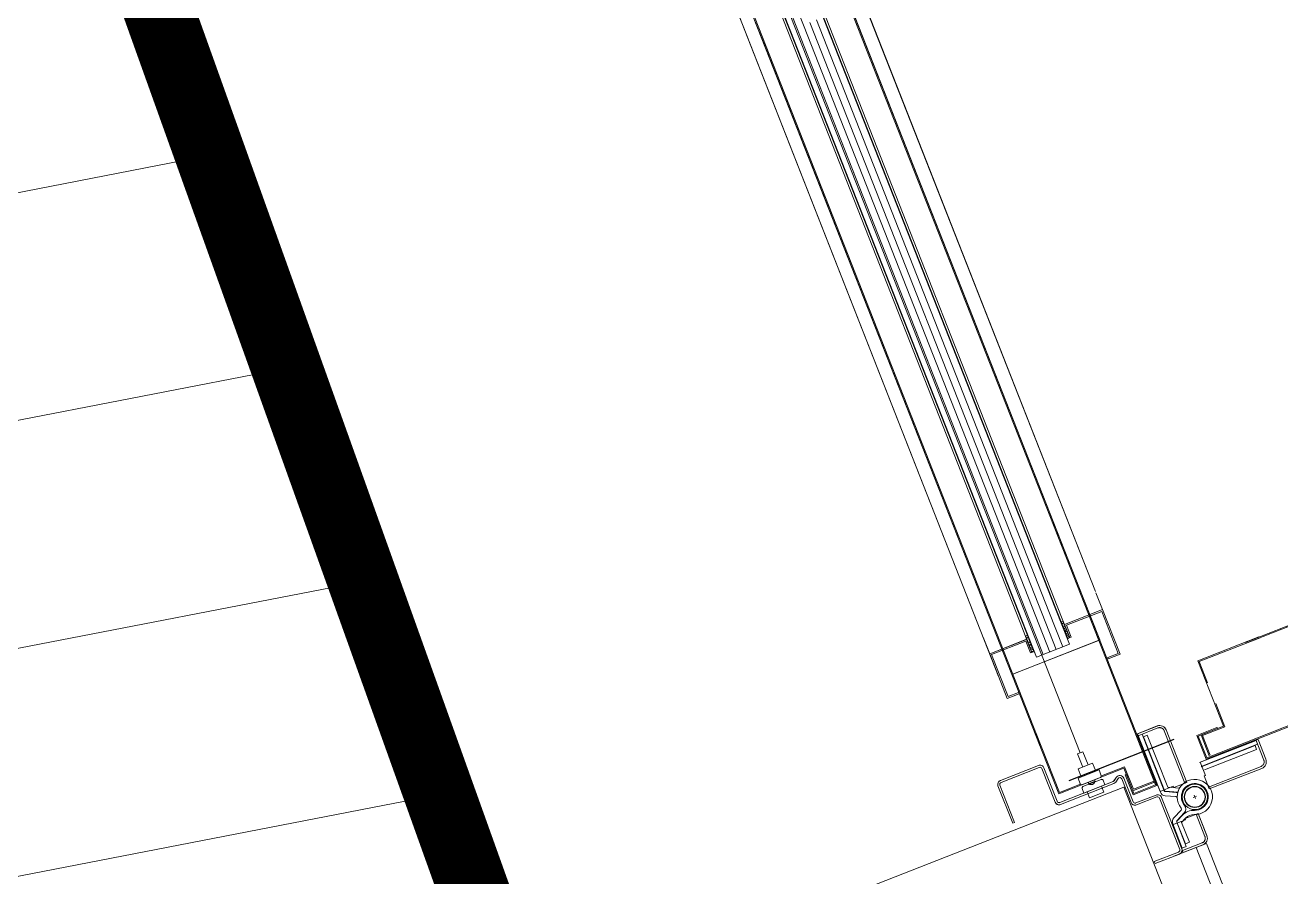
# Model space of a CAD drawing. Header units: centimetres. Extents: x 139057 to 200038, y 34824 to 80516.
# Drawn here: x 172079.8 to 172168.9, y 58981.2 to 59041.6 of the extents above; entities that cross this region are included whole.
import ezdxf

# ---------------------------------------------------------------- set-up
doc = ezdxf.new("R2010")
doc.units = ezdxf.units.CM
doc.header["$LTSCALE"] = 100
for name, pattern in [('HIDDEN', [0.5, 0.25, -0.25]), ('HIDDEN2', [0.175, 0.125, -0.05]), ('TRATTEGGIATA', [0.75, 0.5, -0.25])]:
    doc.linetypes.add(name, pattern=pattern)
doc.layers.get('0').update_dxf_attribs({"lineweight": 0})
for name, color, linetype, lineweight in [('430_TAVOLATI_001-AM_0', 3, 'Continuous', 0), ('437_RIVESTIMENTI_001-AM_0', 13, 'Continuous', 0), ('441_SERRAMENTI_001-AM_0', 1, 'Continuous', 0), ('454_PROIEZIONI_001-AM_0', 61, 'Continuous', 0)]:
    doc.layers.add(name, color=color, linetype=linetype, lineweight=lineweight)
doc.layers.add('E1-E2_124$0$A-WALL-FIN', color=1, linetype='Continuous')
pattern_1 = [(315, (-1269.5876, 5365.153), (2.6516504, 2.6516504), []), (315, (-1269.5876, 5362.501), (2.6516504, 2.6516504), [1.875, -0.9375])]
pattern_2 = [(45, (-1269.5876, -5342.353), (2.6516504, -2.6516504), []), (45, (-1269.5876, -5339.701), (2.6516504, -2.6516504), [1.875, -0.9375])]

# ---------------------------------------------------------------- blocks, each defined once
blk = doc.blocks.new('COPRITESTA1C')
for p, q in [((0, 0), (0, -10)), ((0, 0), (21, 0)), ((21, 0), (21, -15)), ((-1, -10), (-1, -20)), ((-1, -10), (0, -10)), ((-1, -20), (16, -20))]:
    blk.add_line(p, q)
at = {"linetype": 'TRATTEGGIATA', "ltscale": 10}
for p, q in [((19.5, 0), (19.5, -15)), ((-1, -18.5), (16, -18.5))]:
    blk.add_line(p, q, dxfattribs=at)
blk.add_arc((16, -15), 3.5, 270, 0, dxfattribs=at)
blk.add_arc((16, -15), 5, 270, 0)
blk = doc.blocks.new('COPRITESTA2C')
for p, q in [((0, 0), (44, 0)), ((0, 0), (0, -10)), ((44, 0), (44, -15)), ((-1, -10), (-1, -20)), ((-1, -10), (0, -10)), ((-1, -20), (39, -20))]:
    blk.add_line(p, q)
at = {"linetype": 'TRATTEGGIATA', "ltscale": 10}
for p, q in [((42.5, 0), (42.5, -15)), ((-1, -18.5), (39, -18.5))]:
    blk.add_line(p, q, dxfattribs=at)
blk.add_arc((39, -15), 5, 270, 0)
blk.add_arc((39, -15), 3.5, 270, 0, dxfattribs=at)
blk = doc.blocks.new('MSG09.2af.EH')
at = {"linetype": 'Continuous', "ltscale": 10}
h = blk.add_hatch(dxfattribs=at)
h.set_pattern_fill('ANSI33', color=256, scale=15, angle=270, style=0)
h.set_pattern_definition(pattern_2)
h.paths.add_polyline_path([(125.32, 25.8), (125.32, 24.3), (112.82, 24.3), (112.82, 25.8)])
h = blk.add_hatch(dxfattribs=at)
h.set_pattern_fill('ANSI33', color=256, scale=15, angle=270, style=0)
h.set_pattern_definition(pattern_2)
h.paths.add_polyline_path([(125.32, 25.8), (125.32, 24.3), (112.82, 24.3), (112.82, 25.8)])
h = blk.add_hatch(dxfattribs=at)
h.set_pattern_fill('ANSI33', color=256, scale=15, angle=270, style=0)
h.set_pattern_definition(pattern_1)
h.paths.add_polyline_path([(112.82, -3), (112.82, -1.5), (125.32, -1.5), (125.32, -3)])
h = blk.add_hatch(dxfattribs=at)
h.set_pattern_fill('ANSI33', color=256, scale=15, angle=270, style=0)
h.set_pattern_definition(pattern_1)
h.paths.add_polyline_path([(112.82, -3), (112.82, -1.5), (125.32, -1.5), (125.32, -3)])
for p, q in [((4.95, 82.75), (33.45, 82.75)), ((4.95, 81.25), (4.95, 82.75)), ((33.45, 81.25), (4.95, 81.25)), ((34.95, 50.75), (34.95, 79.75)), ((36.45, 79.75), (36.45, 50.75)), ((88.82, 44.95), (88.82, 53.95)), ((88.82, 53.95), (122.82, 53.95)), ((88.82, 53.95), (122.82, 53.95)), ((88.82, 44.95), (88.82, 53.95)), ((586.25, 53.95), (105.51, 53.95)), ((586.25, 53.95), (105.51, 53.95)), ((135.51, 53.95), (122.82, 53.95)), ((122.82, 25.85), (122.82, 53.95)), ((122.82, 25.85), (122.82, 53.95)), ((135.51, 53.95), (122.82, 53.95)), ((790.18, 53.95), (586.25, 53.95)), ((790.18, 53.95), (586.25, 53.95)), ((4.95, 5.74), (4.95, 46.25)), ((6.45, 46.25), (6.45, 5.74)), ((7.95, 49.25), (33.45, 49.25)), ((33.45, 47.75), (7.95, 47.75)), ((58.93, 44.75), (12.42, 44.75)), ((12.42, 44.75), (12.42, -4.95)), ((12.42, 44.75), (12.42, -4.95)), ((58.93, 44.75), (12.42, 44.75)), ((947.37, 44.75), (48.46, 44.75)), ((947.37, 44.75), (48.46, 44.75)), ((88.82, 44.95), (89.82, 44.95)), ((88.82, 44.95), (89.82, 44.95)), ((89.82, 44.95), (89.82, 52.95)), ((89.82, 52.95), (121.82, 52.95)), ((89.82, 52.95), (121.82, 52.95)), ((89.82, 44.95), (89.82, 52.95)), ((103.45, 44.75), (586.25, 44.75)), ((103.45, 44.75), (586.25, 44.75)), ((121.82, 26.85), (121.82, 52.95)), ((121.82, 26.85), (121.82, 52.95)), ((59.47, 43.95), (13.22, 43.95)), ((13.22, 43.95), (13.22, 27.88)), ((13.22, 43.95), (13.22, 27.88)), ((59.47, 43.95), (13.22, 43.95)), ((946.57, 43.95), (49, 43.95)), ((946.57, 43.95), (49, 43.95)), ((112.82, 25.85), (112.82, 26.85)), ((112.82, 26.85), (121.82, 26.85)), ((112.82, 26.85), (121.82, 26.85)), ((112.82, 25.85), (112.82, 26.85)), ((108.45, 23.9), (135.51, 23.9)), ((108.45, -1.1), (108.45, 23.9)), ((108.45, -1.1), (108.45, 23.9)), ((108.45, 23.9), (135.51, 23.9)), ((108.45, 18.9), (135.51, 18.9)), ((108.45, 18.9), (135.51, 18.9)), ((112.82, 25.85), (122.82, 25.85)), ((112.82, 25.85), (122.82, 25.85)), ((112.82, 24.3), (112.82, 25.8)), ((112.82, 25.8), (122.82, 25.8)), ((112.82, 25.8), (122.82, 25.8)), ((112.82, 24.3), (112.82, 25.8)), ((112.82, 24.3), (135.51, 24.3)), ((112.82, 24.3), (135.51, 24.3)), ((135.51, 25.8), (117.12, 25.8)), ((135.51, 25.8), (117.12, 25.8)), ((125.32, 24.3), (125.32, 25.8)), ((125.32, 24.3), (125.32, 25.8)), ((586.25, 25.8), (135.51, 25.8)), ((586.25, 25.8), (135.51, 25.8)), ((135.51, 24.3), (586.25, 24.3)), ((135.51, 24.3), (586.25, 24.3)), ((135.51, 23.9), (586.25, 23.9)), ((135.51, 23.9), (586.25, 23.9)), ((135.51, 18.9), (586.25, 18.9)), ((135.51, 18.9), (586.25, 18.9)), ((787.98, 25.8), (586.25, 25.8)), ((787.98, 25.8), (586.25, 25.8)), ((586.25, 24.3), (788.41, 24.3)), ((586.25, 24.3), (788.41, 24.3)), ((586.25, 23.9), (805.45, 23.9)), ((586.25, 23.9), (805.45, 23.9)), ((586.25, 18.9), (805.45, 18.9)), ((586.25, 18.9), (805.45, 18.9)), ((13.22, 11.92), (13.22, -5.75)), ((13.22, 11.92), (13.22, -5.75)), ((108.45, 13.9), (135.51, 13.9)), ((108.45, 13.9), (135.51, 13.9)), ((135.51, 13.9), (586.25, 13.9)), ((135.51, 13.9), (586.25, 13.9)), ((586.25, 13.9), (805.45, 13.9)), ((586.25, 13.9), (805.45, 13.9)), ((7.18, 1.61), (5.49, 4.02)), ((6.72, 4.88), (8.41, 2.47)), ((108.45, 8.9), (135.51, 8.9)), ((108.45, 8.9), (135.51, 8.9)), ((108.45, 3.9), (135.51, 3.9)), ((108.45, 3.9), (135.51, 3.9)), ((135.51, 8.9), (586.25, 8.9)), ((135.51, 8.9), (586.25, 8.9)), ((135.51, 3.9), (586.25, 3.9)), ((135.51, 3.9), (586.25, 3.9)), ((-58.55, -19.25), (-58.55, -0.75)), ((-58.55, -0.75), (-57.05, -0.75)), ((-57.05, -0.75), (-57.05, -19.25)), ((-15.05, -19.25), (-15.05, -3.75)), ((-13.55, -19.25), (-13.55, -3.75)), ((-12.05, -0.75), (5.95, -0.75)), ((5.95, -2.25), (-12.05, -2.25)), ((-7.55, -4.15), (-7.55, -22.25)), ((-7.55, -4.15), (7.75, -4.15)), ((-7.55, -4.15), (7.75, -4.15)), ((-7.55, -4.15), (-7.55, -22.25)), ((-6.75, -4.95), (-6.75, -21.45)), ((-6.75, -4.95), (7.75, -4.95)), ((-6.75, -4.95), (7.75, -4.95)), ((-6.75, -4.95), (-6.75, -21.45)), ((-4.68, -4.95), (-4.68, -20.75)), ((12.42, -4.95), (-4.68, -4.95)), ((12.42, -4.95), (-4.68, -4.95)), ((-4.68, -4.95), (-4.68, -20.75)), ((-3.88, -5.75), (-3.88, -20.75)), ((13.22, -5.75), (-3.88, -5.75)), ((13.22, -5.75), (-3.88, -5.75)), ((-3.88, -5.75), (-3.88, -20.75)), ((7.75, -4.15), (7.75, -4.95)), ((7.75, -4.15), (7.75, -4.95)), ((108.45, -1.1), (135.51, -1.1)), ((108.45, -1.1), (135.51, -1.1)), ((135.51, -1.5), (112.82, -1.5)), ((112.82, -1.5), (112.82, -3)), ((112.82, -1.5), (112.82, -3)), ((135.51, -1.5), (112.82, -1.5)), ((112.82, -3), (135.51, -3)), ((112.82, -3), (135.51, -3)), ((112.82, -3.05), (112.82, -4.05)), ((112.82, -3.05), (122.82, -3.05)), ((112.82, -3.05), (122.82, -3.05)), ((112.82, -3.05), (112.82, -4.05)), ((112.82, -4.05), (121.82, -4.05)), ((112.82, -4.05), (121.82, -4.05)), ((121.82, -4.05), (121.82, -30.95)), ((121.82, -4.05), (121.82, -30.95)), ((122.82, -3.05), (122.82, -31.95)), ((122.82, -3.05), (122.82, -31.95)), ((125.32, -1.5), (125.32, -3)), ((125.32, -1.5), (125.32, -3)), ((135.51, -1.1), (586.25, -1.1)), ((135.51, -1.1), (586.25, -1.1)), ((586.25, -1.5), (135.51, -1.5)), ((586.25, -1.5), (135.51, -1.5)), ((135.51, -3), (586.25, -3)), ((135.51, -3), (586.25, -3)), ((-55.55, -20.75), (-16.55, -20.75)), ((-16.55, -22.25), (-55.55, -22.25)), ((-7.55, -22.25), (193.64, -22.25)), ((-7.55, -22.25), (193.64, -22.25)), ((-6.75, -21.45), (193.26, -21.45)), ((-6.75, -21.45), (193.26, -21.45)), ((-3.88, -20.75), (-4.68, -20.75)), ((88.82, -22.95), (88.82, -31.95)), ((88.82, -22.95), (89.82, -22.95)), ((88.82, -22.95), (89.82, -22.95)), ((88.82, -22.95), (88.82, -31.95)), ((89.82, -22.95), (89.82, -30.95)), ((89.82, -22.95), (89.82, -30.95)), ((159.04, -21.45), (966.6, -21.45)), ((159.04, -21.45), (966.6, -21.45)), ((159.42, -22.25), (967.4, -22.25)), ((159.42, -22.25), (967.4, -22.25)), ((88.82, -31.95), (122.82, -31.95)), ((88.82, -31.95), (122.82, -31.95)), ((89.82, -30.95), (121.82, -30.95)), ((89.82, -30.95), (121.82, -30.95)), ((135.51, -31.95), (122.82, -31.95)), ((135.51, -31.95), (122.82, -31.95)), ((587.25, -31.95), (136.51, -31.95)), ((587.25, -31.95), (136.51, -31.95))]:
    blk.add_line(p, q, dxfattribs=at)
at = {"linetype": 'Continuous'}
for p, q in [((103.45, -21.95), (103.45, 44.75)), ((103.45, -21.95), (103.45, 44.75)), ((103.45, 43.95), (103.45, -22.25)), ((103.45, 43.95), (103.45, -22.25)), ((-23.6, -44.26), (-26.1, -44.26)), ((-24.85, -45.51), (-24.85, -43.01)), ((-24.85, -45.51), (-24.85, -43.01))]:
    blk.add_line(p, q, dxfattribs=at)
at = {"linetype": 'TRATTEGGIATA', "ltscale": 10}
for p, q in [((586.25, 44.75), (810.45, 44.75)), ((586.25, 44.75), (810.45, 44.75)), ((103.45, -22.25), (135.51, -22.25)), ((103.45, -22.25), (135.51, -22.25)), ((135.51, -22.25), (586.25, -22.25)), ((135.51, -22.25), (586.25, -22.25))]:
    blk.add_line(p, q, dxfattribs=at)
at = {"ltscale": 10}
for p, q in [((9.95, 27.9), (6.45, 27.9)), ((6.45, 11.9), (6.45, 27.9)), ((10.95, 26.9), (10.95, 12.9)), ((12.42, 26.9), (12.42, 12.9)), ((13.42, 27.9), (17.92, 27.9)), ((17.92, 11.9), (17.92, 27.9)), ((6.45, 25.4), (1.95, 25.4)), ((1.95, 25.4), (1.95, 14.4)), ((10.95, 22.4), (11.45, 22.4)), ((11.45, 22.4), (11.45, 17.4)), ((12.42, 22.4), (12.42, 22.4)), ((17.92, 25.4), (23.92, 25.4)), ((23.92, 25.4), (23.92, 14.4)), ((23.92, 21.9), (33.92, 21.9)), ((23.92, 17.9), (33.92, 17.9)), ((33.92, 21.9), (33.92, 17.9)), ((6.45, 14.4), (1.95, 14.4)), ((9.95, 11.9), (6.45, 11.9)), ((10.95, 17.4), (11.45, 17.4)), ((12.42, 17.4), (12.42, 17.4)), ((13.42, 11.9), (17.92, 11.9)), ((17.92, 14.4), (23.92, 14.4)), ((0, 0), (0, -0.75)), ((-0.75, -0.75), (0, -0.75))]:
    blk.add_line(p, q, dxfattribs=at)
at = {"linetype": 'TRATTEGGIATA', "ltscale": 20}
blk.add_line((840.1, 19.9), (33.92, 19.9), dxfattribs=at)
for p, q in [((-36.86, -22.76), (-55.35, -22.76)), ((-55.35, -25.76), (-55.35, -22.76)), ((-36.86, -25.76), (-55.35, -25.76)), ((-36.86, -25.96), (-53.35, -25.96)), ((-53.35, -25.96), (-53.35, -28.96)), ((-33.76, -31.34), (-36.14, -26.42)), ((-33.76, -31.34), (-36.14, -26.42)), ((-32.65, -33.17), (-35.96, -26.33)), ((-29.95, -31.87), (-33.26, -25.02)), ((-19.75, -31.87), (-16.44, -25.02)), ((-17.35, -34.26), (-13.56, -26.42)), ((-17.05, -33.17), (-13.74, -26.33)), ((-16.66, -32.82), (-13.56, -26.42)), ((-12.84, -22.76), (30.28, -22.76)), ((-12.84, -22.76), (30.28, -22.76)), ((-12.84, -25.76), (30.28, -25.76)), ((-12.84, -25.76), (30.28, -25.76)), ((-12.84, -25.96), (28.28, -25.96)), ((-12.84, -25.96), (28.28, -25.96)), ((28.28, -25.96), (28.28, -28.96)), ((28.28, -25.96), (28.28, -28.96)), ((30.28, -25.76), (30.28, -22.76)), ((30.28, -25.76), (30.28, -22.76)), ((-38.24, -28.96), (-53.35, -28.96)), ((-36.46, -32.64), (-38.24, -28.96)), ((-15.08, -36.46), (-11.46, -28.96)), ((-11.46, -28.96), (28.28, -28.96)), ((-11.46, -28.96), (28.28, -28.96))]:
    blk.add_line(p, q)
at = {"linetype": 'HIDDEN', "ltscale": 10}
for p, q in [((-9.55, -57.65), (-9.55, -97.39)), ((-6.55, -56.27), (-6.55, -97.39)), ((-6.35, -56.27), (-6.35, -99.39)), ((-3.35, -56.27), (-3.35, -99.39)), ((-2.84, -61.56), (-2.84, -262.76)), ((15.26, -61.56), (-2.84, -61.56)), ((15.26, -61.56), (15.26, -76.86)), ((-2.04, -62.36), (-2.04, -262.38)), ((14.46, -62.36), (-2.04, -62.36)), ((14.46, -64.43), (-1.34, -64.43)), ((13.66, -65.23), (-1.34, -65.23)), ((13.66, -82.33), (13.66, -65.23)), ((14.46, -62.36), (14.46, -76.86)), ((14.46, -81.53), (14.46, -64.43)), ((15.26, -76.86), (14.46, -76.86)), ((31.33, -82.33), (13.66, -82.33)), ((64.16, -81.53), (14.46, -81.53)), ((63.36, -82.33), (47.29, -82.33)), ((63.36, -128.59), (63.36, -82.33)), ((64.16, -128.05), (64.16, -81.53)), ((-6.55, -97.39), (-9.55, -97.39)), ((-6.35, -99.39), (-3.35, -99.39)), ((63.36, -1015.68), (63.36, -118.11)), ((64.16, -1016.48), (64.16, -117.57))]:
    blk.add_line(p, q, dxfattribs=at)
for radius in [9, 7.5, 7.25]:
    blk.add_circle((-24.85, -44.26), radius)
at = {"linetype": 'Continuous', "ltscale": 10}
for centre, radius, start, end in [((33.45, 79.75), 3, 0, 90), ((33.45, 79.75), 1.5, 0, 90), ((7.95, 46.25), 3, 90, 180), ((7.95, 46.25), 1.5, 90, 180), ((33.45, 50.75), 1.5, 270, 0), ((33.45, 50.75), 3, 270, 0), ((7.95, 5.74), 3, 180, 215), ((5.95, 0.75), 3, 270, 35), ((5.95, 0.75), 1.5, 270, 35), ((7.95, 5.74), 1.5, 180, 215), ((-12.05, -3.75), 3, 90, 180), ((-12.05, -3.75), 1.5, 90, 180), ((-55.55, -19.25), 3, 180, 270), ((-55.55, -19.25), 1.5, 180, 270), ((-16.55, -19.25), 3, 270, 0), ((-16.55, -19.25), 1.5, 270, 0)]:
    blk.add_arc(centre, radius, start, end, dxfattribs=at)
at = {"ltscale": 10}
for centre, radius, start, end in [((9.95, 26.9), 1, 0, 90), ((13.42, 26.9), 1, 90, 180), ((12.42, 19.9), 2.5, 90, 270), ((9.95, 12.9), 1, 270, 0), ((13.42, 12.9), 1, 180, 270)]:
    blk.add_arc(centre, radius, start, end, dxfattribs=at)
for centre, radius, start, end in [((-36.86, -26.76), 4, 25.79829, 90), ((-36.86, -26.76), 1, 25.79829, 90), ((-36.86, -26.76), 0.8, 25.79829, 90), ((-12.84, -26.76), 4, 90, 154.20171), ((-12.84, -26.76), 1, 90, 154.20171), ((-12.84, -26.76), 0.8, 90, 154.20171), ((-24.85, -44.26), 12.5, 156.60249, 108.12002), ((-43.66, -36.12), 8, 336.60249, 25.79829), ((-24.85, -44.26), 9.5, 156.60249, 108.12002), ((-43.66, -36.12), 11, 336.60249, 25.79829), ((-29.05, -31.43), 4, 205.79829, 288.12002), ((-29.05, -31.43), 1, 205.79829, 288.12002), ((-20.65, -31.43), 1, 251.87998, 334.20171), ((-20.65, -31.43), 4, 318.9946, 334.20171)]:
    blk.add_arc(centre, radius, start, end)
at = {"linetype": 'HIDDEN', "ltscale": 10}
blk.add_arc((-24.85, -44.26), 976.29, 275.23125, 1.29204, dxfattribs=at)
at = {"linetype": 'Continuous', "ltscale": 10, "xscale": -1}
blk.add_blockref('COPRITESTA1C', (-37.55, -22.21), dxfattribs=at)
at = {"linetype": 'Continuous', "ltscale": 10}
blk.add_blockref('COPRITESTA2C', (-12.22, -22.76), dxfattribs=at)
blk.add_blockref('COPRITESTA2C', (-12.22, -22.76), dxfattribs=at)
at = {"linetype": 'HIDDEN', "ltscale": 10, "rotation": 270}
blk.add_blockref('COPRITESTA2C', (-3.35, -56.89), dxfattribs=at)

msp = doc.modelspace()

# ---------------------------------------------------------------- hatches: boundary and pattern name
at = {"layer": '441_SERRAMENTI_001-AM_0', "linetype": 'Continuous', "ltscale": 10, "extrusion": (-4.78839e-09, -1.88044e-09, 1)}
h = msp.add_hatch(dxfattribs=at)
h.set_pattern_fill('ANSI33', color=256, scale=1.5, angle=381.44033, style=0)
h.set_pattern_definition([(66.44033, (171704.74676, 58673.28113), (-0.3437416, 0.149889), []), (66.44033, (171704.99357, 58673.37805), (-0.3437416, 0.149889), [0.1875, -0.09375])])
h.paths.add_polyline_path([(172153.883, 58998.178), (172153.743, 58998.123), (172153.286, 58999.287), (172153.426, 58999.342)])
h = msp.add_hatch(dxfattribs=at)
h.set_pattern_fill('ANSI33', color=256, scale=1.5, angle=381.44033, style=0)
h.set_pattern_definition([(156.44033, (172701.40007, 59064.67472), (0.149889, 0.3437416), []), (156.44033, (172701.15325, 59064.5778), (0.149889, 0.3437416), [0.1875, -0.09375])])
h.paths.add_polyline_path([(172150.745, 58998.289), (172150.885, 58998.344), (172151.341, 58997.18), (172151.202, 58997.125)])
at = {"layer": '454_PROIEZIONI_001-AM_0'}
h = msp.add_hatch(dxfattribs=at)
h.set_pattern_fill('ANSI31', color=256, scale=5, angle=326)
h.set_pattern_definition([(11, (171575.521, 58931.817), (-3.02909, 15.58333), [])])
h.paths.add_polyline_path([(172075.874, 58931.817), (172122.436, 58950.102), (171883.859, 59616.557), (171624.345, 60792.095), (171575.521, 60781.317), (171835.717, 59602.687)])

# ---------------------------------------------------------------- linework, layer by layer
at = {"layer": '430_TAVOLATI_001-AM_0'}
for p in [(172139.111, 58980.257, 0.019), (172167.539, 58962.582, 0.019)]:
    msp.add_line(p, (172157.727, 58987.568, 0.019), dxfattribs=at)
at = {"layer": '437_RIVESTIMENTI_001-AM_0'}
msp.add_line((172161.264, 58982.666, 0.019), (172163.591, 58983.58, 0.019), dxfattribs=at)
at = {"layer": '437_RIVESTIMENTI_001-AM_0', "extrusion": (-4.78839e-09, -1.88044e-09, 1), "elevation": 0.019}
for points in [[(172162.846, 58983.288), (172169.431, 58966.521), (172220.875, 58982.503), (172236.157, 58933.314), (172608.176, 58822.4), (172735.03, 58498.032), (172768.831, 58513.303)], [(172768.501, 58514.032), (172735.468, 58499.108), (172608.779, 58823.055), (172236.794, 58933.959), (172221.401, 58983.505), (172169.904, 58967.505), (172163.591, 58983.58)]]:
    msp.add_lwpolyline(points, dxfattribs=at)
at = {"layer": '441_SERRAMENTI_001-AM_0', "linetype": 'Continuous', "ltscale": 10}
for p, q in [((172153.971, 59003.22, 0.019), (172124.436, 59078.426, 0.019)), ((172153.91, 59003.155, 0.019), (172124.391, 59078.323, 0.019)), ((172118.932, 59074.113, 0.019), (172151.79, 58990.442, 0.019)), ((172119.036, 59074.068, 0.019), (172151.845, 58990.522, 0.019)), ((172134.073, 59041.262, 0.019), (172126.061, 59061.665, 0.019)), ((172151.015, 58999.49, 0.019), (172126.526, 59061.848, 0.019)), ((172135.004, 59041.628, 0.019), (172126.991, 59062.031, 0.019)), ((172131.817, 59062.286, 0.019), (172155.711, 59001.442, 0.019)), ((172126.522, 59059.97, 0.019), (172133.896, 59041.193, 0.019)), ((172134.036, 59041.248, 0.019), (172126.646, 59060.064, 0.019)), ((172123.822, 59059.146, 0.019), (172148.849, 58995.416, 0.019)), ((172152.411, 59000.038, 0.019), (172135.935, 59041.993, 0.019)), ((172152.876, 59000.221, 0.019), (172136.4, 59042.176, 0.019)), ((172136.437, 59042.191, 0.019), (172152.913, 59000.236, 0.019)), ((172153.053, 59000.291, 0.019), (172136.577, 59042.246, 0.019)), ((172133.896, 59041.193, 0.019), (172150.372, 58999.238, 0.019)), ((172150.512, 58999.293, 0.019), (172134.036, 59041.248, 0.019)), ((172150.549, 58999.307, 0.019), (172134.073, 59041.262, 0.019)), ((172151.48, 58999.673, 0.019), (172135.004, 59041.628, 0.019)), ((172151.945, 58999.856, 0.019), (172135.469, 59041.811, 0.019)), ((172149.78, 58995.561, 0.019), (172132.132, 59040.5, 0.019)), ((172159.97, 58987.723, 0.019), (172152.659, 59006.341, 0.019)), ((172160.074, 58987.678, 0.019), (172152.72, 59006.405, 0.019)), ((172155.748, 59001.349, 0.019), (172156.212, 59000.167, 0.019)), ((172153.865, 58997.702, 0.019), (172152.876, 59000.221, 0.019)), ((172152.913, 59000.236, 0.019), (172153.743, 58998.123, 0.019)), ((172153.883, 58998.178, 0.019), (172153.053, 59000.291, 0.019)), ((172153.522, 58999.111, 0.019), (172156.212, 59000.167, 0.019)), ((172157.454, 58997.002, 0.019), (172156.212, 59000.167, 0.019)), ((172150.372, 58999.238, 0.019), (172151.045, 58997.526, 0.019)), ((172151.341, 58997.18, 0.019), (172150.512, 58999.293, 0.019)), ((172151.538, 58996.789, 0.019), (172150.549, 58999.307, 0.019)), ((172152.004, 58996.971, 0.019), (172151.015, 58999.49, 0.019)), ((172152.469, 58997.154, 0.019), (172151.48, 58999.673, 0.019)), ((172152.934, 58997.337, 0.019), (172151.945, 58999.856, 0.019)), ((172153.4, 58997.52, 0.019), (172152.411, 59000.038, 0.019)), ((172153.286, 58999.287, 0.019), (172153.426, 58999.342, 0.019)), ((172153.651, 58999.054, 0.019), (172156.155, 59000.038, 0.019)), ((172157.325, 58997.059, 0.019), (172156.155, 59000.038, 0.019)), ((172150.885, 58998.344, 0.019), (172150.745, 58998.289, 0.019)), ((172153.887, 58998.18, 0.019), (172153.522, 58999.111, 0.019)), ((172153.98, 58998.217, 0.019), (172153.651, 58999.054, 0.019)), ((172147.752, 58998.209, 0.019), (172148.216, 58997.027, 0.019)), ((172150.832, 58998.054, 0.019), (172148.216, 58997.027, 0.019)), ((172150.775, 58997.925, 0.019), (172148.346, 58996.971, 0.019)), ((172151.104, 58997.087, 0.019), (172150.775, 58997.925, 0.019)), ((172151.197, 58997.124, 0.019), (172150.832, 58998.054, 0.019)), ((172151.202, 58997.125, 0.019), (172150.836, 58998.056, 0.019)), ((172153.865, 58997.702, 0.019), (172151.538, 58996.789, 0.019)), ((172153.743, 58998.123, 0.019), (172153.883, 58998.178, 0.019)), ((172153.887, 58998.18, 0.019), (172153.98, 58998.217, 0.019)), ((172149.459, 58993.863, 0.019), (172148.216, 58997.027, 0.019)), ((172149.515, 58993.992, 0.019), (172148.346, 58996.971, 0.019)), ((172151.197, 58997.124, 0.019), (172151.104, 58997.087, 0.019)), ((172151.341, 58997.18, 0.019), (172151.202, 58997.125, 0.019)), ((172156.58, 58996.767, 0.019), (172157.325, 58997.059, 0.019)), ((172156.617, 58996.673, 0.019), (172156.58, 58996.767, 0.019)), ((172156.617, 58996.673, 0.019), (172157.454, 58997.002, 0.019)), ((172150.297, 58994.192, 0.019), (172149.459, 58993.863, 0.019)), ((172150.26, 58994.285, 0.019), (172149.515, 58993.992, 0.019)), ((172150.297, 58994.192, 0.019), (172150.26, 58994.285, 0.019)), ((172151.408, 58991.417, 0.019), (172153.108, 58987.088, 0.019)), ((172151.462, 58991.497, 0.019), (172153.153, 58987.192, 0.019)), ((172148.972, 58988.045, 0.019), (172151.671, 58989.105, 0.019)), ((172151.726, 58988.966, 0.019), (172149.026, 58987.906, 0.019)), ((172152.852, 58986.507, 0.019), (172151.92, 58988.881, 0.019)), ((172152.06, 58988.936, 0.019), (172152.992, 58986.562, 0.019)), ((172153.108, 58987.088, 0.019), (172157.734, 58988.905, 0.019)), ((172156.134, 58988.363, 0.019), (172157.779, 58989.008, 0.019)), ((172157.734, 58988.905, 0.019), (172158.359, 58987.313, 0.019)), ((172157.779, 58989.008, 0.019), (172158.404, 58987.417, 0.019)), ((172149.844, 58985.004, 0.019), (172148.802, 58987.656, 0.019)), ((172148.942, 58987.711, 0.019), (172149.983, 58985.058, 0.019)), ((172153.153, 58987.192, 0.019), (172154.649, 58987.779, 0.019)), ((172153.186, 58986.477, 0.019), (172156.957, 58987.958, 0.019)), ((172157.012, 58987.819, 0.019), (172153.241, 58986.338, 0.019)), ((172157.027, 58988.015, 0.019), (172157.19, 58988.26, 0.019)), ((172157.315, 58988.177, 0.019), (172157.152, 58987.932, 0.019)), ((172158.237, 58986.473, 0.019), (172157.579, 58988.149, 0.019)), ((172157.719, 58988.204, 0.019), (172158.377, 58986.528, 0.019)), ((172157.83, 58988.441, 0.019), (172157.904, 58988.47, 0.019)), ((172158.389, 58987.017, 0.019), (172157.83, 58988.441, 0.019)), ((172158.435, 58987.12, 0.019), (172157.904, 58988.47, 0.019)), ((172158.359, 58987.313, 0.019), (172159.829, 58987.891, 0.019)), ((172158.389, 58987.017, 0.019), (172160.074, 58987.678, 0.019)), ((172158.404, 58987.417, 0.019), (172159.8, 58987.965, 0.019)), ((172158.435, 58987.12, 0.019), (172159.97, 58987.723, 0.019)), ((172159.8, 58987.965, 0.019), (172159.829, 58987.891, 0.019)), ((172160.014, 58987.01, 0.019), (172158.571, 58986.444, 0.019)), ((172160.069, 58986.87, 0.019), (172158.626, 58986.304, 0.019)), ((172161.689, 58983.156, 0.019), (172160.263, 58986.786, 0.019)), ((172160.403, 58986.841, 0.019), (172161.829, 58983.21, 0.019)), ((172149.983, 58985.058, 0.019), (172149.844, 58985.004, 0.019)), ((172159.882, 58982.285, 0.019), (172161.604, 58982.961, 0.019)), ((172159.937, 58982.145, 0.019), (172159.882, 58982.285, 0.019)), ((172161.659, 58982.822, 0.019), (172159.937, 58982.145, 0.019))]:
    msp.add_line(p, q, dxfattribs=at)
at = {"layer": '441_SERRAMENTI_001-AM_0', "linetype": 'TRATTEGGIATA', "ltscale": 20}
msp.add_line((172125.166, 59065.037, 0.019), (172154.635, 58989.998, 0.019), dxfattribs=at)
at = {"layer": '441_SERRAMENTI_001-AM_0', "linetype": 'TRATTEGGIATA', "ltscale": 10}
for p, q in [((172132.132, 59040.5, 0.019), (172123.937, 59061.369, 0.019)), ((172154.845, 59000.994, 0.019), (172138.369, 59042.949, 0.019)), ((172156.017, 58998.01, 0.019), (172154.845, 59000.994, 0.019)), ((172158.739, 58991.218, 0.019), (172160.135, 58991.766, 0.019)), ((172162.051, 58987.845, 0.019), (172160.589, 58991.568, 0.019)), ((172167.101, 58990.889, 0.019), (172167.649, 58989.493, 0.019)), ((172163.728, 58987.577, 0.019), (172167.451, 58989.039, 0.019)), ((172162.852, 58985.654, 0.019), (172163.473, 58984.071, 0.019)), ((172161.879, 58983.069, 0.019), (172163.276, 58983.618, 0.019))]:
    msp.add_line(p, q, dxfattribs=at)
at = {"layer": '441_SERRAMENTI_001-AM_0', "linetype": 'HIDDEN', "ltscale": 10}
for p, q in [((172249.996, 59030.696, 0.019), (172166.325, 58997.838, 0.019)), ((172249.951, 59030.592, 0.019), (172166.405, 58997.783, 0.019)), ((172167.3, 58998.221, 0.019), (172162.971, 58996.52, 0.019)), ((172167.38, 58998.166, 0.019), (172163.075, 58996.475, 0.019)), ((172162.971, 58996.52, 0.019), (172164.788, 58991.894, 0.019)), ((172163.561, 58989.554, 0.019), (172182.288, 58996.908, 0.019)), ((172163.606, 58989.658, 0.019), (172182.223, 58996.969, 0.019)), ((172163.075, 58996.475, 0.019), (172163.662, 58994.979, 0.019)), ((172164.245, 58993.494, 0.019), (172164.891, 58991.849, 0.019)), ((172162.899, 58991.239, 0.019), (172164.324, 58991.798, 0.019)), ((172162.899, 58991.239, 0.019), (172163.561, 58989.554, 0.019)), ((172163.003, 58991.194, 0.019), (172164.353, 58991.724, 0.019)), ((172163.003, 58991.194, 0.019), (172163.606, 58989.658, 0.019)), ((172164.788, 58991.894, 0.019), (172163.196, 58991.269, 0.019)), ((172163.196, 58991.269, 0.019), (172163.773, 58989.799, 0.019)), ((172164.891, 58991.849, 0.019), (172163.3, 58991.224, 0.019)), ((172163.3, 58991.224, 0.019), (172163.848, 58989.828, 0.019)), ((172164.324, 58991.798, 0.019), (172164.353, 58991.724, 0.019)), ((172163.087, 58989.313, 0.019), (172167.101, 58990.889, 0.019)), ((172163.197, 58989.034, 0.019), (172167.21, 58990.61, 0.019)), ((172163.204, 58989.015, 0.019), (172167.031, 58990.518, 0.019)), ((172167.031, 58990.518, 0.019), (172167.141, 58990.239, 0.019)), ((172167.21, 58990.61, 0.019), (172167.101, 58990.889, 0.019)), ((172163.442, 58988.786, 0.019), (172167.141, 58990.239, 0.019))]:
    msp.add_line(p, q, dxfattribs=at)
at = {"layer": '441_SERRAMENTI_001-AM_0', "linetype": 'Continuous'}
for p, q in [((172155.989, 58997.999, 0.019), (172149.78, 58995.561, 0.019)), ((172149.855, 58995.59, 0.019), (172156.017, 58998.01, 0.019)), ((172162.872, 58986.918, 0.019), (172162.639, 58986.827, 0.019)), ((172162.71, 58986.989, 0.019), (172162.801, 58986.756, 0.019))]:
    msp.add_line(p, q, dxfattribs=at)
at = {"layer": '441_SERRAMENTI_001-AM_0'}
for p, q in [((172158.684, 58991.357, 0.019), (172160.081, 58991.906, 0.019)), ((172160.293, 58987.262, 0.019), (172158.684, 58991.357, 0.019)), ((172159.018, 58991.327, 0.019), (172158.739, 58991.218, 0.019)), ((172160.315, 58987.205, 0.019), (172158.739, 58991.218, 0.019)), ((172160.594, 58987.314, 0.019), (172159.018, 58991.327, 0.019)), ((172159.11, 58991.149, 0.019), (172159.389, 58991.258, 0.019)), ((172160.842, 58987.56, 0.019), (172159.389, 58991.258, 0.019)), ((172162.191, 58987.9, 0.019), (172160.729, 58991.623, 0.019)), ((172160.613, 58987.322, 0.019), (172159.11, 58991.149, 0.019)), ((172163.145, 58989.335, 0.019), (172167.24, 58990.944, 0.019)), ((172167.24, 58990.944, 0.019), (172167.788, 58989.547, 0.019)), ((172163.145, 58989.335, 0.019), (172163.51, 58988.405, 0.019)), ((172163.783, 58987.437, 0.019), (172167.506, 58988.899, 0.019)), ((172160.293, 58987.262, 0.019), (172161.224, 58987.627, 0.019)), ((172161.26, 58987.534, 0.019), (172161.224, 58987.627, 0.019)), ((172161.26, 58987.534, 0.019), (172162.191, 58987.9, 0.019)), ((172163.417, 58988.368, 0.019), (172163.51, 58988.405, 0.019)), ((172163.417, 58988.368, 0.019), (172163.783, 58987.437, 0.019)), ((172161.415, 58986.894, 0.019), (172160.657, 58986.952, 0.019)), ((172161.438, 58987.193, 0.019), (172160.68, 58987.251, 0.019)), ((172161.391, 58987.217, 0.019), (172160.681, 58987.271, 0.019)), ((172161.55, 58987.205, 0.019), (172160.681, 58987.271, 0.019)), ((172161.672, 58987.496, 0.019), (172160.842, 58987.56, 0.019)), ((172161.788, 58985.945, 0.019), (172161.272, 58985.387, 0.019)), ((172161.167, 58984.884, 0.019), (172162.097, 58985.25, 0.019)), ((172161.193, 58984.969, 0.019), (172161.869, 58983.248, 0.019)), ((172161.472, 58985.079, 0.019), (172162.148, 58983.357, 0.019)), ((172161.491, 58985.086, 0.019), (172162.094, 58983.551, 0.019)), ((172162.008, 58985.741, 0.019), (172161.492, 58985.183, 0.019)), ((172161.878, 58985.571, 0.019), (172161.507, 58985.169, 0.019)), ((172162.098, 58985.367, 0.019), (172161.821, 58985.067, 0.019)), ((172161.821, 58985.067, 0.019), (172162.373, 58983.661, 0.019)), ((172162.061, 58985.343, 0.019), (172162.992, 58985.708, 0.019)), ((172162.061, 58985.343, 0.019), (172162.097, 58985.25, 0.019)), ((172162.992, 58985.708, 0.019), (172163.613, 58984.126, 0.019)), ((172161.167, 58984.884, 0.019), (172161.934, 58982.93, 0.019)), ((172162.148, 58983.357, 0.019), (172161.869, 58983.248, 0.019)), ((172161.934, 58982.93, 0.019), (172163.33, 58983.478, 0.019)), ((172162.094, 58983.551, 0.019), (172162.373, 58983.661, 0.019))]:
    msp.add_line(p, q, dxfattribs=at)
at = {"layer": '441_SERRAMENTI_001-AM_0', "ltscale": 10}
for p, q in [((172154.449, 58989.925, 0.019), (172154.821, 58990.071, 0.019)), ((172154.814, 58988.994, 0.019), (172154.449, 58989.925, 0.019)), ((172155.187, 58989.14, 0.019), (172154.821, 58990.071, 0.019)), ((172155.964, 58988.801, 0.019), (172154.475, 58988.216, 0.019)), ((172154.488, 58988.866, 0.019), (172155.512, 58989.268, 0.019)), ((172154.708, 58988.307, 0.019), (172154.488, 58988.866, 0.019)), ((172155.732, 58988.709, 0.019), (172155.512, 58989.268, 0.019)), ((172156.129, 58988.382, 0.019), (172155.964, 58988.801, 0.019)), ((172154.64, 58987.797, 0.019), (172154.475, 58988.216, 0.019)), ((172154.769, 58987.741, 0.019), (172156.072, 58988.252, 0.019)), ((172154.823, 58987.604, 0.019), (172156.126, 58988.115, 0.019)), ((172156.384, 58987.733, 0.019), (172154.894, 58987.148, 0.019)), ((172155.224, 58987.815, 0.019), (172155.689, 58987.997, 0.019)), ((172155.242, 58987.768, 0.019), (172155.224, 58987.815, 0.019)), ((172155.707, 58987.951, 0.019), (172155.689, 58987.997, 0.019)), ((172156.151, 58987.642, 0.019), (172156.315, 58987.223, 0.019)), ((172156.256, 58988.059, 0.019), (172156.384, 58987.733, 0.019)), ((172157.727, 58987.568, 0.019), (172157.797, 58987.595, 0.019)), ((172157.824, 58987.525, 0.019), (172157.797, 58987.595, 0.019)), ((172154.766, 58987.474, 0.019), (172154.894, 58987.148, 0.019)), ((172155.127, 58987.24, 0.019), (172155.292, 58986.821, 0.019)), ((172155.292, 58986.821, 0.019), (172156.315, 58987.223, 0.019))]:
    msp.add_line(p, q, dxfattribs=at)
at = {"layer": '441_SERRAMENTI_001-AM_0'}
for radius in [0.9, 0.75, 0.725]:
    msp.add_circle((172162.755, 58986.873, 0.019), radius, dxfattribs=at)
at = {"layer": '441_SERRAMENTI_001-AM_0', "linetype": 'HIDDEN', "ltscale": 10}
msp.add_arc((172162.755, 58986.873, 0.019), 97.629, 26.67157, 112.73236, dxfattribs=at)
at = {"layer": '441_SERRAMENTI_001-AM_0'}
for centre, radius, start, end in [((172160.263, 58991.44, 0.019), 0.5, 21.44033, 111.44033), ((172167.323, 58989.365, 0.019), 0.5, 291.44033, 21.44033), ((172162.755, 58986.873, 0.019), 1.25, 268.04282, 219.56035), ((172162.755, 58986.873, 0.019), 0.95, 268.04282, 219.56035), ((172160.688, 58987.351, 0.019), 0.4, 201.44033, 265.64204), ((172160.688, 58987.351, 0.019), 0.1, 201.44033, 265.64204), ((172160.688, 58987.351, 0.019), 0.08, 201.44033, 265.64204), ((172161.408, 58986.794, 0.019), 0.1, 3.32031, 85.64204), ((172161.408, 58986.794, 0.019), 0.4, 70.43492, 85.64204), ((172161.715, 58986.013, 0.019), 0.1, 317.23862, 39.56035), ((172162.685, 58984.824, 0.019), 1.1, 88.04282, 137.23862), ((172161.715, 58986.013, 0.019), 0.4, 317.23862, 39.56035), ((172161.566, 58985.115, 0.019), 0.4, 137.23862, 201.44033), ((172161.566, 58985.115, 0.019), 0.1, 137.23862, 201.44033), ((172161.566, 58985.115, 0.019), 0.08, 137.23862, 201.44033), ((172162.685, 58984.824, 0.019), 0.8, 88.04282, 137.23862), ((172163.148, 58983.943, 0.019), 0.5, 291.44033, 21.44033)]:
    msp.add_arc(centre, radius, start, end, dxfattribs=at)
at = {"layer": '441_SERRAMENTI_001-AM_0', "linetype": 'TRATTEGGIATA', "ltscale": 10}
for centre, start, end in [((172160.263, 58991.44, 0.019), 21.44033, 111.44033), ((172167.323, 58989.365, 0.019), 291.44033, 21.44033), ((172163.148, 58983.943, 0.019), 291.44033, 21.44033)]:
    msp.add_arc(centre, 0.35, start, end, dxfattribs=at)
at = {"layer": '441_SERRAMENTI_001-AM_0', "linetype": 'Continuous', "ltscale": 10}
for centre, radius, start, end in [((172151.781, 58988.826, 0.019), 0.3, 21.44033, 111.44033), ((172151.781, 58988.826, 0.019), 0.15, 21.44033, 111.44033), ((172149.081, 58987.766, 0.019), 0.3, 111.44033, 201.44033), ((172149.081, 58987.766, 0.019), 0.15, 111.44033, 201.44033), ((172156.902, 58988.098, 0.019), 0.15, 291.44033, 326.44033), ((172156.902, 58988.098, 0.019), 0.3, 291.44033, 326.44033), ((172157.44, 58988.094, 0.019), 0.3, 21.44033, 146.44033), ((172157.44, 58988.094, 0.019), 0.15, 21.44033, 146.44033), ((172160.124, 58986.731, 0.019), 0.3, 21.44033, 111.44033), ((172160.124, 58986.731, 0.019), 0.15, 21.44033, 111.44033), ((172153.131, 58986.617, 0.019), 0.3, 201.44033, 291.44033), ((172153.131, 58986.617, 0.019), 0.15, 201.44033, 291.44033), ((172158.517, 58986.583, 0.019), 0.3, 201.44033, 291.44033), ((172158.517, 58986.583, 0.019), 0.15, 201.44033, 291.44033), ((172161.549, 58983.101, 0.019), 0.15, 291.44033, 21.44033), ((172161.549, 58983.101, 0.019), 0.3, 291.44033, 21.44033)]:
    msp.add_arc(centre, radius, start, end, dxfattribs=at)
at = {"layer": '441_SERRAMENTI_001-AM_0', "ltscale": 10}
for centre, radius, start, end in [((172154.733, 58987.834, 0.019), 0.1, 201.44033, 291.44033), ((172154.859, 58987.511, 0.019), 0.1, 111.44033, 201.44033), ((172155.421, 58987.996, 0.019), 0.25, 201.44033, 21.44033), ((172156.036, 58988.345, 0.019), 0.1, 291.44033, 21.44033), ((172156.163, 58988.022, 0.019), 0.1, 21.44033, 111.44033)]:
    msp.add_arc(centre, radius, start, end, dxfattribs=at)
at = {"layer": '454_PROIEZIONI_001-AM_0', "linetype": 'HIDDEN2', "const_width": 5}
msp.add_lwpolyline([(171624.345, 60792.095), (171883.859, 59616.557), (172122.436, 58950.102), (172075.874, 58931.817), (171835.717, 59602.687), (171575.521, 60781.317)], close=True, dxfattribs=at)
at = {"layer": 'E1-E2_124$0$A-WALL-FIN'}
msp.add_line((172153.843, 58988.046, 0), (172161.291, 58990.97, 0), dxfattribs=at)

# ---------------------------------------------------------------- block references
at = {"layer": '441_SERRAMENTI_001-AM_0', "extrusion": (-4.78839e-09, -1.88044e-09, 1), "xscale": 0.1, "yscale": 0.1, "zscale": 0.1, "rotation": 111.4403265961624}
msp.add_blockref('MSG09.2af.EH', (172157.727, 58987.568, 0.019), dxfattribs=at)

doc.saveas('drawing.dxf')
